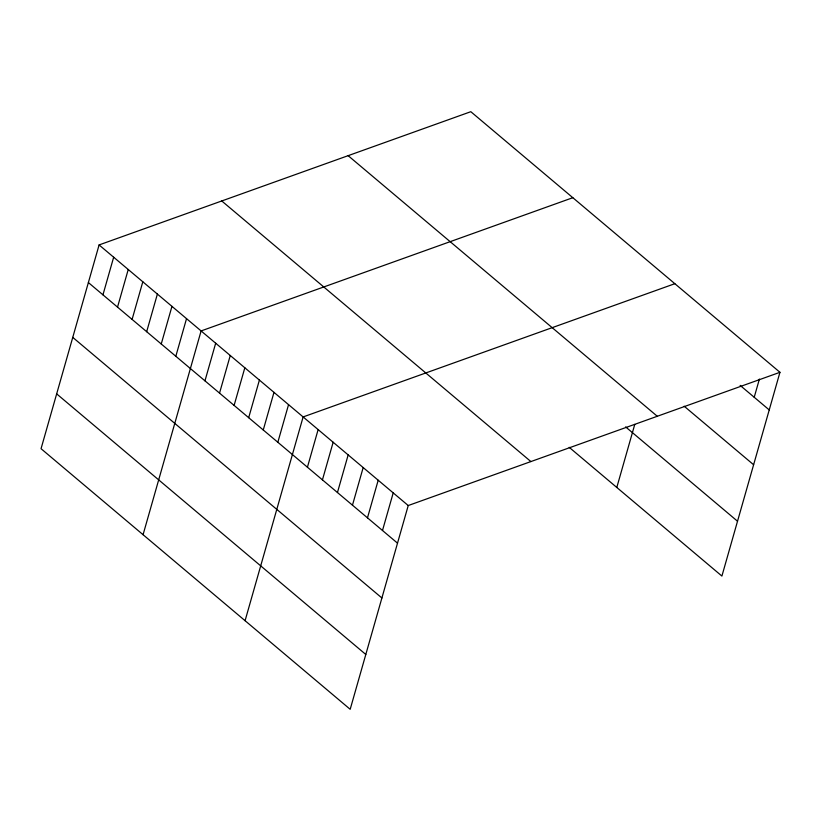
<?xml version="1.0" encoding="UTF-8"?>
<svg xmlns="http://www.w3.org/2000/svg" width="821" height="821" viewBox="0 0 821 821"><rect width="100%" height="100%" fill="white"/><g stroke="black" fill="none" stroke-linecap="round" stroke-linejoin="round"><path stroke-width="1.23" d="M99.095 244.935L41.05 448.697L350.187 709.303L408.232 505.541L779.95 372.303L470.813 111.697L99.095 244.935L408.232 505.541M102.953 294.842L113.667 257.219M117.526 307.126L128.24 269.504M132.099 319.41L142.813 281.788M146.672 331.694L157.386 294.082M161.244 343.989L171.958 306.366M175.817 356.273L186.531 318.651M143.07 534.697L201.104 330.935L572.832 197.697M204.963 380.841L215.677 343.219M219.535 393.126L230.26 355.503M234.108 405.41L244.832 367.787M248.681 417.694L259.405 380.082M263.264 429.978L273.978 392.366M277.837 442.273L288.551 404.65M245.079 620.697L303.123 416.935L674.841 283.697M307.423 467.211L318.138 429.588M322.437 479.875L333.152 442.252M337.452 492.528L348.166 454.906M352.466 505.182L363.18 467.57M367.48 517.846L378.204 480.223M382.494 530.499L393.218 492.877M616.797 487.458L634.766 424.395M754.222 397.261L759.404 379.056M779.95 372.303L721.905 576.065L569.189 447.322M740.142 385.398L769.236 409.925M684.17 406.21L753.616 464.748M348.145 155.672L657.282 416.268M625.623 426.899L737.525 521.232M221.762 200.971L530.9 461.566M88.381 282.557L397.518 543.163M72.761 337.38L381.898 597.986M56.67 393.875L365.807 654.47"/></g></svg>
